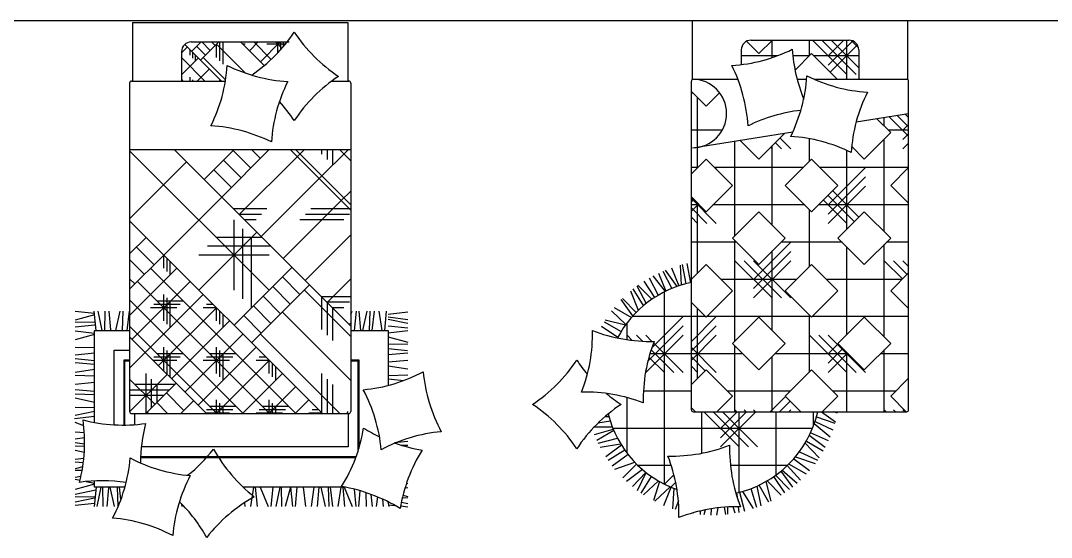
# Model space of a CAD drawing. Header units: inches. Extents: x 8.1 to 50.6, y 12.7 to 37.5.
# Drawn here: x 19.25 to 24.51, y 30.38 to 33.02 of the extents above; entities that cross this region are included whole.
import ezdxf

# ---------------------------------------------------------------- set-up
doc = ezdxf.new("R2010")
doc.units = ezdxf.units.IN
doc.header["$MEASUREMENT"] = 0
doc.layers.add('1', color=1, linetype='Continuous')
doc.layers.add('4', color=4, linetype='Continuous')

msp = doc.modelspace()

# ---------------------------------------------------------------- linework, layer by layer
at = {"layer": '1'}
msp.add_line((8.3869, 33.0249), (28.7131, 33.0249), dxfattribs=at)
at = {"layer": '4'}
for p, q in [((22.6779, 33.0249), (23.7779, 33.0249)), ((22.6779, 32.7236), (22.6779, 33.0249)), ((23.7779, 32.7236), (23.7779, 33.0249)), ((19.8179, 33.0157), (20.9179, 33.0157)), ((19.8179, 33.0157), (19.8179, 32.7157)), ((20.9179, 33.0157), (20.9179, 32.7157)), ((20.1179, 32.9157), (20.6179, 32.9157)), ((20.1208, 32.8678), (20.1687, 32.9157)), ((20.1657, 32.8229), (20.2585, 32.9157)), ((20.1718, 32.9157), (20.2151, 32.8723)), ((20.2212, 32.9157), (20.2398, 32.897)), ((20.2634, 32.8196), (20.2634, 32.9157)), ((20.2802, 32.8027), (20.2802, 32.9157)), ((20.3693, 32.9157), (20.4905, 32.7945)), ((20.4149, 32.8701), (20.4605, 32.9157)), ((20.4367, 32.9157), (20.5261, 32.8262)), ((20.4711, 32.814), (20.5728, 32.9157)), ((20.5489, 32.9157), (20.581, 32.8836)), ((20.5608, 32.8612), (20.5608, 32.9157)), ((20.5749, 32.8766), (20.5749, 32.9157)), ((20.5889, 32.8928), (20.5889, 32.9157)), ((23.0176, 32.856), (22.9545, 32.9191)), ((22.9779, 32.9249), (23.4779, 32.9249)), ((23.0176, 32.856), (23.0865, 32.9249)), ((23.086, 32.8358), (23.086, 32.9245)), ((23.2765, 32.8456), (23.2765, 32.9249)), ((23.2916, 32.9249), (23.467, 32.7496)), ((23.3392, 32.9249), (23.5146, 32.7496)), ((23.4519, 32.9249), (23.3717, 32.8448)), ((23.4935, 32.9189), (23.3717, 32.7972)), ((23.3869, 32.9249), (23.5279, 32.7839)), ((23.467, 32.7249), (23.467, 32.9249)), ((23.5267, 32.8857), (23.4886, 32.9238)), ((20.0679, 32.8598), (20.0984, 32.8903)), ((20.0679, 32.8657), (20.0679, 32.7157)), ((20.0852, 32.9035), (20.273, 32.7157)), ((20.1118, 32.8476), (20.1118, 32.8768)), ((20.1259, 32.8336), (20.1259, 32.8628)), ((20.1455, 32.8925), (20.1904, 32.8476)), ((20.2465, 32.9038), (20.3929, 32.7575)), ((20.2465, 32.8364), (20.2465, 32.9037)), ((20.3925, 32.9038), (20.3813, 32.9038)), ((20.5979, 32.9038), (20.5047, 32.9038)), ((22.9279, 32.8749), (22.9279, 32.7999)), ((23.5173, 32.8951), (23.3826, 32.7604)), ((23.5279, 32.8749), (23.5279, 32.7249)), ((20.0679, 32.8355), (20.1877, 32.7157)), ((20.0679, 32.7475), (20.1545, 32.8342)), ((20.1399, 32.8196), (20.1399, 32.8488)), ((20.1792, 32.8364), (20.2933, 32.7223)), ((23.1115, 32.8448), (22.9279, 32.8448)), ((23.2757, 32.8448), (23.1913, 32.8448)), ((23.2024, 32.7715), (23.287, 32.856)), ((23.4181, 32.7249), (23.287, 32.856)), ((23.5279, 32.8448), (23.2982, 32.8448)), ((20.1483, 32.7157), (20.2106, 32.778)), ((19.8029, 32.7057), (19.8029, 31.0257)), ((19.8129, 32.7157), (20.2922, 32.7157)), ((20.0679, 32.7232), (20.0754, 32.7157)), ((20.1118, 32.7157), (20.1118, 32.7354)), ((20.1259, 32.7157), (20.1259, 32.7213)), ((20.2605, 32.7157), (20.2668, 32.7219)), ((20.8356, 32.7157), (20.9229, 32.7157)), ((20.9329, 32.7057), (20.9329, 31.0257)), ((22.6729, 31.0349), (22.6729, 32.7149)), ((22.6829, 32.7249), (22.9104, 32.7249)), ((23.2131, 32.7249), (23.2618, 32.7249)), ((23.2995, 32.7249), (23.7729, 32.7249)), ((23.7829, 31.0349), (23.7829, 32.7149)), ((22.7481, 32.5866), (22.6729, 32.6619)), ((22.6805, 32.6543), (22.6729, 32.6543)), ((22.7481, 32.5866), (22.8173, 32.6558)), ((22.8184, 32.6543), (22.8158, 32.6543)), ((22.705, 32.2741), (22.705, 32.6298)), ((23.5151, 32.5081), (23.7829, 32.5507)), ((23.7641, 32.5477), (23.7829, 32.5289)), ((23.6911, 32.4519), (23.6184, 32.5246)), ((23.6575, 32.4855), (23.6575, 32.5308)), ((23.6819, 32.5347), (23.7829, 32.4337)), ((23.723, 32.5412), (23.7829, 32.4813)), ((23.7829, 32.494), (23.7527, 32.4638)), ((22.8302, 32.4638), (22.6729, 32.4638)), ((22.6779, 32.3749), (23.1915, 32.4567)), ((23.0176, 32.3172), (23.1505, 32.4501)), ((23.5564, 32.3172), (23.6911, 32.4519)), ((23.7829, 32.4638), (23.6792, 32.4638)), ((23.7829, 32.4463), (23.7527, 32.4162)), ((22.8955, 31.9258), (22.8955, 32.4096)), ((23.0176, 32.3172), (22.9211, 32.4136)), ((23.1013, 32.4009), (23.1336, 32.3686)), ((23.1251, 32.4247), (23.1812, 32.3686)), ((23.2765, 32.3068), (23.2765, 32.421)), ((23.6575, 31.9467), (23.6575, 32.4184)), ((23.7829, 32.3987), (23.7527, 32.3686)), ((19.8029, 32.3657), (20.9329, 32.3657)), ((19.8029, 32.3596), (20.516, 31.6465)), ((20.0303, 32.3657), (20.9329, 31.4631)), ((20.1837, 32.2123), (20.3371, 32.3657)), ((20.2735, 32.1225), (20.5167, 32.3657)), ((20.3319, 32.3605), (20.4217, 32.2707)), ((20.4254, 32.3657), (20.4711, 32.32)), ((20.623, 32.3657), (20.9329, 32.0558)), ((20.6499, 32.3657), (20.9329, 32.0827)), ((20.6596, 32.329), (20.6963, 32.3657)), ((20.7719, 32.2168), (20.9208, 32.3657)), ((20.7853, 32.3425), (20.7853, 32.3657)), ((20.8134, 32.3144), (20.8134, 32.3657)), ((20.8415, 32.2864), (20.8415, 32.3657)), ((20.8744, 32.3657), (20.9329, 32.3072)), ((23.0774, 32.3771), (23.086, 32.3686)), ((23.086, 31.9794), (23.086, 32.3857)), ((23.467, 31.9584), (23.467, 32.3607)), ((23.5564, 32.3172), (23.4919, 32.3817)), ((19.8029, 32.0111), (20.0939, 32.3021)), ((20.2825, 32.3111), (20.3723, 32.2213)), ((20.3633, 32.0327), (20.6596, 32.329)), ((22.6729, 32.242), (22.7481, 32.3172)), ((22.8828, 32.1825), (22.7481, 32.3172)), ((23.1523, 32.1825), (23.287, 32.3172)), ((23.4217, 32.1825), (23.287, 32.3172)), ((20.2331, 32.2617), (20.3229, 32.1719)), ((22.7042, 32.2733), (22.6729, 32.2733)), ((23.2431, 32.2733), (22.792, 32.2733)), ((22.8002, 32.2733), (22.7961, 32.2692)), ((23.7819, 32.2733), (23.3309, 32.2733)), ((23.5622, 32.2733), (23.3717, 32.0828)), ((23.6911, 32.1825), (23.7829, 32.2743)), ((20.4755, 31.9204), (20.7719, 32.2168)), ((22.7481, 32.0478), (22.8828, 32.1825)), ((23.287, 32.0478), (23.1523, 32.1825)), ((23.287, 32.0478), (23.4217, 32.1825)), ((23.5622, 32.2257), (23.3717, 32.0352)), ((23.5622, 32.1781), (23.3717, 31.9876)), ((23.7829, 32.0907), (23.6911, 32.1825)), ((20.8841, 32.1045), (20.9329, 32.1532)), ((23.3707, 32.1315), (23.5054, 31.9968)), ((23.3945, 32.1553), (23.5292, 32.0206)), ((19.9771, 31.8261), (20.2735, 32.1225)), ((20.5878, 31.8082), (20.8841, 32.1045)), ((22.7481, 32.0478), (22.6729, 32.1231)), ((22.6729, 32.1149), (22.8002, 31.9876)), ((22.6853, 32.1107), (22.6729, 32.0983)), ((22.7091, 32.0869), (22.6729, 32.0507)), ((22.7131, 32.0828), (22.6729, 32.0828)), ((22.705, 31.7353), (22.705, 32.091)), ((23.252, 32.0828), (22.7832, 32.0828)), ((23.7829, 32.0828), (23.322, 32.0828)), ((23.3469, 32.1077), (23.467, 31.9876)), ((20.5047, 32.0619), (20.3341, 32.0619)), ((20.4767, 32.0338), (20.3622, 32.0338)), ((20.9257, 32.0338), (20.7012, 32.0338)), ((20.9313, 32.0619), (20.7292, 32.0619)), ((20.929, 32.0596), (20.9329, 32.0634)), ((22.6729, 32.0673), (22.7526, 31.9876)), ((22.6729, 32.0197), (22.705, 31.9876)), ((22.8828, 31.9131), (23.0176, 32.0478)), ((23.1523, 31.9131), (23.0176, 32.0478)), ((23.2765, 31.7679), (23.2765, 32.0583)), ((23.4217, 31.9131), (23.5564, 32.0478)), ((23.6911, 31.9131), (23.5564, 32.0478)), ((19.8029, 32.0004), (20.7876, 31.0157)), ((20.3363, 31.6465), (20.3363, 32.0057)), ((20.4486, 32.0057), (20.3902, 32.0057)), ((20.8976, 32.0057), (20.6731, 32.0057)), ((19.8029, 31.8315), (19.8873, 31.9159)), ((20.1567, 31.6465), (20.4531, 31.9429)), ((20.48, 31.9159), (20.2465, 31.9159)), ((20.3812, 31.6016), (20.3812, 31.9608)), ((20.4261, 31.5567), (20.4261, 31.9159)), ((20.7, 31.6959), (20.9329, 31.9287)), ((23.0176, 31.7784), (22.8828, 31.9131)), ((23.0176, 31.7784), (23.1523, 31.9131)), ((23.5564, 31.7784), (23.4217, 31.9131)), ((23.5564, 31.7784), (23.6911, 31.9131)), ((19.8379, 31.8665), (19.9277, 31.7767)), ((20.5249, 31.871), (20.2016, 31.871)), ((22.9036, 31.8923), (22.6729, 31.8923)), ((22.8955, 31.3869), (22.8955, 31.9005)), ((23.1812, 31.8923), (22.9907, 31.7018)), ((23.4425, 31.8923), (23.1315, 31.8923)), ((23.467, 31.4196), (23.467, 31.8678)), ((23.6575, 31.4079), (23.6575, 31.8795)), ((23.7829, 31.8923), (23.6703, 31.8923)), ((19.8029, 31.6519), (19.9771, 31.8261)), ((19.9771, 31.8261), (19.9771, 31.8261)), ((19.9771, 31.7588), (19.9771, 31.8261)), ((19.994, 31.7419), (19.994, 31.8093)), ((20.5159, 31.8261), (20.1567, 31.8261)), ((23.1812, 31.8447), (22.9907, 31.6542)), ((23.086, 31.4406), (23.086, 31.8469)), ((19.8029, 31.8028), (19.8784, 31.7273)), ((19.8029, 31.5172), (20.0445, 31.7588)), ((19.9098, 31.7588), (20.6529, 31.0157)), ((20.0108, 31.7251), (20.0108, 31.7925)), ((20.3363, 31.4669), (20.6327, 31.7633)), ((22.572, 31.7613), (22.609, 31.6682)), ((22.6227, 31.6725), (22.6177, 31.775)), ((22.6251, 31.7769), (22.6443, 31.6786)), ((22.6495, 31.7825), (22.6686, 31.6843)), ((22.6729, 31.7032), (22.7481, 31.7784)), ((22.8828, 31.6437), (22.7481, 31.7784)), ((22.8955, 31.7971), (23.086, 31.6066)), ((22.9431, 31.7971), (23.1336, 31.6066)), ((23.1812, 31.7971), (22.9907, 31.6066)), ((22.9907, 31.7971), (23.1812, 31.6066)), ((23.1523, 31.6437), (23.287, 31.7784)), ((23.4217, 31.6437), (23.287, 31.7784)), ((23.6575, 31.7971), (23.751, 31.7036)), ((23.7051, 31.7971), (23.7748, 31.7274)), ((23.7527, 31.7971), (23.7829, 31.7669)), ((19.8029, 31.7041), (19.829, 31.678)), ((20.5833, 31.7139), (20.6731, 31.6241)), ((20.8123, 31.5837), (20.9329, 31.7042)), ((22.4576, 31.7094), (22.5037, 31.6205)), ((22.4753, 31.7192), (22.5391, 31.6396)), ((22.5049, 31.7341), (22.5419, 31.6409)), ((22.527, 31.744), (22.5728, 31.6548)), ((22.5382, 31.7487), (22.5989, 31.6647)), ((23.2104, 31.7018), (22.8247, 31.7018)), ((23.7492, 31.7018), (23.3635, 31.7018)), ((23.6911, 31.6437), (23.7829, 31.7355)), ((19.8155, 31.3951), (20.1118, 31.6914)), ((19.8424, 31.6914), (20.5182, 31.0157)), ((20.4262, 31.3771), (20.7225, 31.6735)), ((20.5339, 31.6645), (20.6237, 31.5747)), ((22.4286, 31.5675), (22.3753, 31.6531)), ((22.3946, 31.6681), (22.4411, 31.5777)), ((22.4716, 31.6002), (22.3996, 31.6718)), ((22.4299, 31.6925), (22.4837, 31.6082)), ((19.8828, 31.3277), (20.1792, 31.6241)), ((19.9771, 31.4894), (19.9771, 31.6241)), ((19.994, 31.4725), (19.994, 31.6072)), ((20.4845, 31.6151), (20.5743, 31.5253)), ((20.6956, 31.6465), (20.9329, 31.4092)), ((20.9329, 31.6128), (20.7831, 31.6128)), ((20.7853, 31.4445), (20.7853, 31.6106)), ((22.3743, 31.5153), (22.3149, 31.5981)), ((22.3208, 31.6041), (22.3907, 31.5326)), ((22.3622, 31.6424), (22.4016, 31.5434)), ((22.5352, 30.6546), (22.5352, 31.6377)), ((22.7481, 31.509), (22.8828, 31.6437)), ((23.287, 31.509), (23.1523, 31.6437)), ((23.287, 31.509), (23.4217, 31.6437)), ((23.7829, 31.5519), (23.6911, 31.6437)), ((19.8029, 31.5963), (20.3835, 31.0157)), ((19.8087, 31.5904), (19.8029, 31.5904)), ((20.0445, 31.5567), (19.9098, 31.5567)), ((20.0613, 31.5736), (19.9266, 31.5736)), ((20.0782, 31.5904), (19.9434, 31.5904)), ((19.9502, 31.2604), (20.2465, 31.5567)), ((20.0108, 31.4557), (20.0108, 31.5904)), ((20.2465, 31.5567), (20.1792, 31.5567)), ((20.2297, 31.5736), (20.196, 31.5736)), ((20.2129, 31.5904), (20.2129, 31.5904)), ((20.2465, 31.4894), (20.2465, 31.5567)), ((20.4351, 31.5657), (20.5249, 31.4759)), ((20.9257, 31.5848), (20.8112, 31.5848)), ((20.8134, 31.4164), (20.8134, 31.5826)), ((20.8976, 31.5567), (20.8392, 31.5567)), ((20.8415, 31.3883), (20.8415, 31.5545)), ((22.2786, 31.5574), (22.3664, 31.5064)), ((22.7481, 31.509), (22.6729, 31.5842)), ((22.705, 31.1964), (22.705, 31.5521)), ((19.5243, 31.5399), (19.6243, 31.529)), ((19.6243, 31.5209), (19.5243, 31.4939)), ((19.6316, 31.4395), (19.6212, 31.5395)), ((19.6623, 31.4395), (19.642, 31.5395)), ((19.6769, 31.5395), (19.675, 31.4395)), ((19.6967, 31.5395), (19.7053, 31.443)), ((19.7523, 31.5395), (19.7311, 31.4395)), ((19.7668, 31.4395), (19.7699, 31.5395)), ((19.7998, 31.5395), (19.7885, 31.4395)), ((20.2634, 31.4725), (20.2634, 31.5399)), ((20.2802, 31.4557), (20.2802, 31.5231)), ((20.3857, 31.5163), (20.4755, 31.4265)), ((20.5833, 31.5343), (20.9329, 31.1847)), ((20.9329, 31.523), (20.9394, 31.5395)), ((20.9607, 31.5395), (20.9498, 31.4395)), ((20.9739, 31.5395), (20.9827, 31.4395)), ((21.0144, 31.5395), (20.9932, 31.4395)), ((21.0284, 31.4395), (21.0314, 31.5395)), ((21.0517, 31.5395), (21.0404, 31.4395)), ((21.0924, 31.4395), (21.0774, 31.5395)), ((21.114, 31.5395), (21.1051, 31.4395)), ((21.2243, 31.5336), (21.1243, 31.5223)), ((21.1243, 31.5109), (21.2243, 31.4959)), ((21.1243, 31.4983), (21.2243, 31.4779)), ((22.3355, 31.4673), (22.2322, 31.4929)), ((22.3386, 31.4715), (22.265, 31.5401)), ((22.7458, 31.5113), (22.3708, 31.5113)), ((22.6305, 31.5113), (22.4704, 31.3513)), ((22.8002, 31.5113), (22.6729, 31.384)), ((23.2846, 31.5113), (22.7505, 31.5113)), ((22.8828, 31.3743), (23.0176, 31.509)), ((23.1523, 31.3743), (23.0176, 31.509)), ((23.2765, 31.2291), (23.2765, 31.5195)), ((23.7829, 31.5113), (23.2893, 31.5113)), ((23.4217, 31.3743), (23.5564, 31.509)), ((23.6911, 31.3743), (23.5564, 31.509)), ((23.5622, 31.5113), (23.5581, 31.5072)), ((19.5243, 31.484), (19.6243, 31.4821)), ((19.6243, 31.4668), (19.5254, 31.4565)), ((19.6243, 30.97), (19.6243, 31.4395)), ((19.6243, 31.4395), (19.8029, 31.4395)), ((19.8029, 31.4616), (20.2488, 31.0157)), ((20.0175, 31.193), (20.3139, 31.4894)), ((20.9246, 31.4714), (20.9329, 31.4797)), ((20.9329, 31.4395), (21.1243, 31.4395)), ((21.1243, 31.4643), (21.2243, 31.4538)), ((21.1243, 31.4395), (21.1243, 31.1595)), ((22.2137, 31.4617), (22.2969, 31.4053)), ((22.2273, 31.4849), (22.3138, 31.4347)), ((22.3447, 31.3932), (22.3447, 31.4797)), ((22.6305, 31.4637), (22.4506, 31.2838)), ((22.8002, 31.4637), (22.6729, 31.3363)), ((19.5243, 31.4381), (19.6243, 31.4272)), ((19.6243, 31.4191), (19.5243, 31.3921)), ((19.8029, 31.4077), (20.1949, 31.0157)), ((20.0849, 31.1257), (20.3812, 31.422)), ((20.4711, 31.422), (20.8774, 31.0157)), ((21.2243, 31.4381), (21.1243, 31.4272)), ((21.1243, 31.4073), (21.2243, 31.3804)), ((22.3447, 31.4161), (22.3711, 31.3897)), ((22.3924, 31.4161), (22.4229, 31.3855)), ((22.44, 31.4161), (22.4715, 31.3846)), ((22.6305, 31.4161), (22.44, 31.2256)), ((22.8002, 31.4161), (22.6729, 31.2887)), ((23.2765, 31.4161), (23.467, 31.2256)), ((23.3241, 31.4161), (23.5146, 31.2256)), ((23.3717, 31.4161), (23.5622, 31.2256)), ((19.5243, 31.3547), (19.6243, 31.3528)), ((19.7243, 30.958), (19.7243, 31.3395)), ((19.7243, 31.3395), (19.8029, 31.3395)), ((19.9771, 31.2334), (19.9771, 31.3547)), ((19.994, 31.2166), (19.994, 31.3378)), ((20.1523, 31.0583), (20.4486, 31.3547)), ((20.2465, 31.22), (20.2465, 31.3547)), ((20.2634, 31.2031), (20.2634, 31.3378)), ((21.2243, 31.3704), (21.1243, 31.3685)), ((21.1243, 31.3478), (21.2231, 31.3374)), ((22.4671, 31.3413), (22.5829, 31.2256)), ((22.4795, 31.3765), (22.6305, 31.2256)), ((22.6729, 31.3529), (22.8002, 31.2256)), ((23.0176, 31.2396), (22.8828, 31.3743)), ((22.8955, 31.0249), (22.8955, 31.3616)), ((23.0176, 31.2396), (23.1523, 31.3743)), ((23.4234, 31.3725), (23.3717, 31.3208)), ((23.4473, 31.3487), (23.3717, 31.2732)), ((23.5564, 31.2396), (23.4217, 31.3743)), ((23.5564, 31.2396), (23.6911, 31.3743)), ((23.6575, 31.0249), (23.6575, 31.3407)), ((19.5243, 31.2965), (19.6243, 31.2876)), ((19.6243, 31.325), (19.5254, 31.3146)), ((19.7743, 30.9567), (19.7743, 31.2895)), ((19.7743, 31.2895), (19.8029, 31.2895)), ((19.7793, 30.9568), (19.7793, 31.2845)), ((19.7793, 31.2845), (19.8029, 31.2845)), ((19.8029, 31.2477), (19.8828, 31.3277)), ((20.0445, 31.2873), (19.9233, 31.2873)), ((20.0613, 31.3042), (19.9266, 31.3042)), ((20.0782, 31.321), (19.9434, 31.321)), ((20.0108, 31.1998), (20.0108, 31.321)), ((20.3139, 31.2873), (20.1792, 31.2873)), ((20.3307, 31.3042), (20.196, 31.3042)), ((20.3476, 31.321), (20.2129, 31.321)), ((20.2443, 31.0157), (20.516, 31.2873)), ((20.2802, 31.1863), (20.2802, 31.321)), ((20.516, 31.2873), (20.4486, 31.2873)), ((20.4991, 31.3042), (20.4654, 31.3042)), ((20.4823, 31.321), (20.4823, 31.321)), ((20.5159, 31.22), (20.5159, 31.2873)), ((20.9329, 31.2895), (20.9743, 31.2895)), ((20.9329, 31.2845), (20.9693, 31.2845)), ((20.9693, 31.2845), (20.9693, 30.821)), ((20.9743, 31.2895), (20.9743, 30.837)), ((21.2243, 31.3243), (21.1243, 31.3154)), ((21.2243, 31.2876), (21.1243, 31.2787)), ((22.4561, 31.3047), (22.5352, 31.2256)), ((22.9363, 31.3208), (22.4607, 31.3208)), ((22.6729, 31.3053), (22.7434, 31.2348)), ((23.086, 31.0249), (23.086, 31.308)), ((23.4751, 31.3208), (23.0988, 31.3208)), ((23.4711, 31.3249), (23.3717, 31.2256)), ((23.467, 31.0249), (23.467, 31.329)), ((23.7829, 31.3208), (23.6376, 31.3208)), ((19.5243, 31.2774), (19.6243, 31.2685)), ((19.6243, 31.241), (19.5243, 31.226)), ((20.5328, 31.2031), (20.5328, 31.2705)), ((20.5496, 31.1863), (20.5496, 31.2537)), ((21.1243, 31.2592), (21.2243, 31.2442)), ((22.6729, 31.2577), (22.705, 31.2256)), ((22.6729, 31.1643), (22.7481, 31.2396)), ((22.8828, 31.1049), (22.7481, 31.2396)), ((23.1523, 31.1049), (23.287, 31.2396)), ((23.4217, 31.1049), (23.287, 31.2396)), ((19.6243, 31.2065), (19.5243, 31.2096)), ((19.8029, 31.1922), (19.9322, 31.0628)), ((19.8031, 31.0235), (19.9951, 31.2155)), ((19.8873, 31.0179), (19.8873, 31.22)), ((19.9154, 31.046), (19.9154, 31.1919)), ((20.379, 31.0157), (20.5833, 31.22)), ((20.7853, 31.0179), (20.7853, 31.22)), ((20.8134, 31.0157), (20.8134, 31.1919)), ((21.1243, 31.2101), (21.2243, 31.2132)), ((21.1243, 31.193), (21.2043, 31.1846)), ((23.6911, 31.1049), (23.7829, 31.1967)), ((19.5243, 31.1385), (19.6243, 31.1296)), ((19.6243, 31.1737), (19.5254, 31.1634)), ((20.0052, 31.1358), (19.8031, 31.1358)), ((20.0333, 31.1638), (19.8312, 31.1638)), ((19.8851, 31.0157), (20.04, 31.1706)), ((19.9434, 31.074), (19.9434, 31.1638)), ((20.5137, 31.0157), (20.6507, 31.1526)), ((20.8415, 31.0157), (20.8415, 31.1638)), ((22.6729, 31.1303), (22.4279, 31.1303)), ((23.1777, 31.1303), (22.8574, 31.1303)), ((23.7165, 31.1303), (23.3962, 31.1303)), ((19.6243, 31.1118), (19.5243, 31.1149)), ((19.5243, 31.0957), (19.6243, 31.0745)), ((19.9771, 31.1077), (19.8029, 31.1077)), ((19.9412, 31.0718), (19.9973, 31.0157)), ((19.9906, 31.1212), (20.0804, 31.0314)), ((20.0647, 31.0157), (20.1298, 31.0808)), ((20.2465, 31.0157), (20.2465, 31.0853)), ((20.5159, 31.0157), (20.5159, 31.0853)), ((20.6484, 31.0157), (20.718, 31.0853)), ((22.3447, 30.8125), (22.3447, 31.0969)), ((22.8029, 31.0249), (22.8828, 31.1049)), ((23.154, 31.1031), (23.0759, 31.0249)), ((23.1778, 31.0793), (23.1235, 31.0249)), ((23.2322, 31.0249), (23.1523, 31.1049)), ((23.3417, 31.0249), (23.4217, 31.1049)), ((23.771, 31.0249), (23.6911, 31.1049)), ((19.5243, 31.0484), (19.6243, 31.0464)), ((19.6243, 31.0256), (19.5243, 31.0053)), ((19.8918, 31.0224), (19.8985, 31.0157)), ((20.3139, 31.0179), (20.1927, 31.0179)), ((20.3307, 31.0347), (20.196, 31.0347)), ((20.3476, 31.0516), (20.2129, 31.0516)), ((20.2634, 31.0157), (20.2634, 31.0684)), ((20.2802, 31.0157), (20.2802, 31.0516)), ((20.5833, 31.0179), (20.4486, 31.0179)), ((20.6001, 31.0347), (20.4654, 31.0347)), ((20.617, 31.0516), (20.4823, 31.0516)), ((20.5328, 31.0157), (20.5328, 31.0684)), ((20.5496, 31.0157), (20.5496, 31.0516)), ((20.7854, 31.0179), (20.718, 31.0179)), ((20.7685, 31.0347), (20.7348, 31.0347)), ((20.7517, 31.0516), (20.7517, 31.0516)), ((20.7831, 31.0157), (20.7854, 31.0179)), ((22.6934, 31.0249), (22.6729, 31.0454)), ((22.6829, 31.0249), (23.7729, 31.0249)), ((22.7257, 30.8126), (22.7257, 31.0249)), ((22.7359, 31.0249), (22.9162, 30.8446)), ((22.7835, 31.0249), (22.9639, 30.8446)), ((23.0014, 31.0249), (22.821, 30.8446)), ((22.9537, 31.0249), (22.821, 30.8922)), ((22.9061, 31.0249), (22.821, 30.9398)), ((22.8311, 31.0249), (23.0115, 30.8446)), ((22.8955, 31.0351), (22.9056, 31.0249)), ((22.9162, 30.6127), (22.9162, 31.0249)), ((22.9431, 31.0351), (22.9532, 31.0249)), ((22.9907, 31.0351), (23.0009, 31.0249)), ((23.1067, 30.7022), (23.1067, 31.0249)), ((23.1812, 31.0351), (23.1711, 31.0249)), ((23.2972, 30.9537), (23.2972, 31.0249)), ((23.3384, 31.0249), (23.4087, 30.9736)), ((23.4191, 31.0173), (23.3977, 31.0249)), ((23.6575, 31.0351), (23.6676, 31.0249)), ((23.7051, 31.0351), (23.7152, 31.0249)), ((23.7527, 31.0351), (23.7629, 31.0249)), ((19.6243, 30.9996), (19.522, 30.9889)), ((19.5688, 30.953), (19.5243, 30.9706)), ((19.8129, 31.0157), (20.9229, 31.0157)), ((19.8293, 30.9589), (19.8293, 31.0157)), ((20.9193, 31.0157), (20.9193, 30.8445)), ((22.259, 30.976), (22.1955, 30.9665)), ((22.2328, 31.0008), (22.2516, 31.0006)), ((23.3047, 30.9748), (23.396, 30.9328)), ((23.3119, 30.9988), (23.4065, 30.9659)), ((19.5243, 30.9224), (19.5717, 30.9182)), ((22.2701, 30.9451), (22.1753, 30.9459)), ((22.1772, 30.9079), (22.2739, 30.9356)), ((22.2771, 30.9281), (22.1897, 30.8784)), ((23.2918, 30.9398), (22.2722, 30.9398)), ((23.373, 30.8756), (23.2817, 30.9163)), ((23.3815, 30.895), (23.3004, 30.9623)), ((19.5729, 30.8913), (19.5243, 30.884)), ((19.5243, 30.8669), (19.5731, 30.8614)), ((21.2243, 30.873), (21.1554, 30.8653)), ((21.2241, 30.888), (21.2243, 30.888)), ((22.1962, 30.8645), (22.2951, 30.8904)), ((22.2063, 30.8443), (22.3115, 30.8612)), ((23.3253, 30.7893), (23.254, 30.8638)), ((23.2602, 30.8744), (23.3468, 30.8244)), ((23.3562, 30.8415), (23.2752, 30.9028)), ((19.5729, 30.8464), (19.5243, 30.8479)), ((19.5243, 30.8281), (19.5716, 30.8181)), ((20.9193, 30.8445), (19.8625, 30.8445)), ((21.1925, 30.8531), (21.2243, 30.854)), ((22.316, 30.854), (22.2351, 30.7948)), ((22.3327, 30.8289), (22.2484, 30.7749)), ((23.2248, 30.8199), (23.317, 30.777)), ((19.5243, 30.783), (19.569, 30.787)), ((19.5243, 30.7692), (19.5664, 30.7646)), ((20.9583, 30.7895), (19.8586, 30.7895)), ((20.9602, 30.7945), (19.8588, 30.7945)), ((22.3496, 30.8062), (22.2689, 30.7471)), ((22.2821, 30.7306), (22.3832, 30.7674)), ((22.3931, 30.7572), (22.3224, 30.6865)), ((23.2607, 30.7064), (23.1707, 30.757)), ((23.1961, 30.7842), (23.2771, 30.725)), ((23.2051, 30.7947), (23.3049, 30.76)), ((19.5634, 30.7432), (19.5243, 30.7326)), ((19.5243, 30.726), (19.5603, 30.7253)), ((22.4235, 30.729), (22.3422, 30.6675)), ((22.3716, 30.6421), (22.4406, 30.7149)), ((22.3971, 30.6223), (22.4424, 30.7135)), ((22.5706, 30.7493), (22.4011, 30.7493)), ((22.584, 30.7028), (22.5356, 30.6544)), ((23.1629, 30.7493), (22.8725, 30.7493)), ((23.1299, 30.7201), (23.1893, 30.6396)), ((23.1374, 30.7264), (23.2135, 30.66)), ((23.2297, 30.6749), (23.163, 30.7494)), ((19.5541, 30.6943), (19.5243, 30.6883)), ((19.5243, 30.68), (19.5495, 30.6746)), ((19.6243, 30.655), (19.5243, 30.628)), ((19.5813, 30.6679), (19.6243, 30.6587)), ((19.6243, 30.6395), (19.6243, 30.671)), ((21.2243, 30.6567), (21.2169, 30.6574)), ((22.4169, 30.6083), (22.4699, 30.6932)), ((22.5044, 30.6713), (22.4286, 30.6005)), ((22.5096, 30.6683), (22.4802, 30.5705)), ((22.5929, 30.6641), (22.5682, 30.6394)), ((23.0684, 30.5626), (23.0189, 30.6497)), ((23.0533, 30.6677), (23.0793, 30.5681)), ((23.0595, 30.6712), (23.1319, 30.5983)), ((23.1504, 30.6106), (23.0946, 30.6936)), ((23.1034, 30.6998), (23.1737, 30.6274)), ((19.63, 30.6238), (19.5243, 30.6023)), ((19.6316, 30.6395), (19.6212, 30.5395)), ((19.779, 30.6395), (19.6243, 30.6395)), ((19.6564, 30.6395), (19.636, 30.5395)), ((19.668, 30.5395), (19.666, 30.6395)), ((19.6878, 30.5395), (19.6963, 30.6359)), ((19.7256, 30.5395), (19.7044, 30.6395)), ((19.7401, 30.6395), (19.7432, 30.5395)), ((19.7589, 30.5773), (19.7519, 30.6395)), ((20.8988, 30.6395), (20.3826, 30.6395)), ((20.4354, 30.6395), (20.4204, 30.5395)), ((20.4557, 30.5395), (20.4468, 30.6395)), ((20.4707, 30.6395), (20.5104, 30.5395)), ((20.5345, 30.6395), (20.5241, 30.5395)), ((20.5696, 30.6395), (20.5493, 30.5395)), ((20.5804, 30.5395), (20.5785, 30.6395)), ((20.6252, 30.6395), (20.5982, 30.5395)), ((20.6376, 30.5395), (20.6267, 30.6395)), ((20.6508, 30.5395), (20.6596, 30.6395)), ((20.7033, 30.5395), (20.692, 30.6395)), ((20.7449, 30.6395), (20.7298, 30.5395)), ((20.7627, 30.5395), (20.7715, 30.6395)), ((20.8033, 30.5395), (20.7821, 30.6395)), ((20.8172, 30.6395), (20.8203, 30.5395)), ((20.8406, 30.5395), (20.8293, 30.6395)), ((20.8812, 30.6395), (20.8662, 30.5395)), ((20.9029, 30.5395), (20.8939, 30.6395)), ((20.8997, 30.6395), (20.9394, 30.5395)), ((20.9607, 30.5395), (20.951, 30.6284)), ((20.9739, 30.5395), (20.981, 30.6203)), ((21.0093, 30.6116), (21.0115, 30.5395)), ((21.0439, 30.5395), (21.0368, 30.602)), ((21.1996, 30.5981), (21.2243, 30.5915)), ((21.2243, 30.6358), (21.2096, 30.6342)), ((22.5647, 30.6409), (22.4861, 30.5674)), ((22.5328, 30.5458), (22.5703, 30.6385)), ((22.5782, 30.5289), (22.5847, 30.6327)), ((22.9038, 30.6098), (22.9064, 30.588)), ((22.9187, 30.6134), (22.944, 30.5166)), ((22.9338, 30.6175), (22.9891, 30.53)), ((22.9767, 30.6317), (23.0063, 30.536)), ((23.007, 30.6442), (23.0276, 30.5443)), ((19.5243, 30.591), (19.6264, 30.589)), ((19.6243, 30.5823), (19.5243, 30.5619)), ((19.6229, 30.5561), (19.5243, 30.5458)), ((20.0714, 30.5395), (20.0702, 30.552)), ((20.3933, 30.5395), (20.3909, 30.5607)), ((21.0701, 30.5889), (21.0627, 30.5395)), ((21.0993, 30.5395), (21.0959, 30.5775)), ((21.1287, 30.5395), (21.1235, 30.5642)), ((21.1243, 30.5494), (21.1572, 30.546)), ((21.1913, 30.5618), (21.2243, 30.5551)), ((21.2243, 30.5841), (21.196, 30.5836)), ((22.6063, 30.5695), (22.5903, 30.525)), ((21.1877, 30.5428), (21.2243, 30.539)), ((22.6837, 30.5084), (22.6826, 30.5038)), ((22.7194, 30.4991), (22.7193, 30.5176)), ((22.7425, 30.5227), (22.7372, 30.4977)), ((22.7742, 30.4962), (22.7763, 30.5288)), ((22.8084, 30.5333), (22.8009, 30.4964)), ((22.8494, 30.4996), (22.8421, 30.5366)), ((22.8594, 30.5007), (22.8594, 30.5377)), ((22.8965, 30.5063), (22.8865, 30.5388)), ((22.9122, 30.5389), (22.9157, 30.51))]:
    msp.add_line(p, q, dxfattribs=at)
for centre, radius, start, end in [((19.9706, 33.413), 0.808, 304.3972, 326.4212), ((21.3169, 33.413), 0.808, 213.5788, 236.4212), ((20.1179, 32.8657), 0.05, 90, 180), ((22.9779, 32.8749), 0.05, 90, 180), ((23.4779, 32.8749), 0.05, 0, 90), ((22.829, 33.6018), 0.808, 273.5788, 296.4212), ((23.995, 32.9287), 0.808, 183.5788, 202.1776), ((19.4949, 32.8466), 0.808, 333.5788, 356.4212), ((20.6608, 33.5197), 0.808, 243.5788, 266.4212), ((22.1559, 32.4359), 0.808, 3.5788, 26.4212), ((19.8129, 32.7057), 0.01, 90, 180), ((21.334, 32.3538), 0.808, 153.5788, 176.4212), ((21.3169, 32.0667), 0.808, 123.5788, 146.4212), ((20.9229, 32.7057), 0.01, 0, 90), ((22.6829, 32.7149), 0.01, 90, 180), ((22.6779, 32.5499), 0.175, 270, 90), ((22.4566, 32.7924), 0.808, 333.5788, 356.4212), ((23.6225, 33.4656), 0.808, 243.5788, 266.4212), ((23.7729, 32.7149), 0.01, 0, 90), ((24.2957, 32.2996), 0.808, 153.5788, 176.4212), ((19.9706, 32.0667), 0.808, 33.5788, 42.3298), ((23.3218, 31.7627), 0.808, 96.3731, 116.4212), ((20.168, 31.6806), 0.808, 63.5788, 86.4212), ((23.1297, 31.6264), 0.808, 63.5788, 86.4212), ((22.782, 31.1461), 0.55, 101.4411, 152.2663), ((21.3598, 31.4203), 0.808, 338.5788, 1.4212), ((22.4627, 32.1925), 0.808, 248.5788, 271.4212), ((23.2349, 31.0897), 0.808, 158.5788, 181.4212), ((21.4144, 31.7354), 0.808, 303.5788, 326.4212), ((22.7607, 31.7354), 0.808, 213.5788, 219.9843), ((20.9224, 31.9419), 0.808, 275.26, 298.1023), ((22.1076, 31.3032), 0.808, 185.26, 208.1023), ((20.2838, 30.7567), 0.808, 5.26, 28.1023), ((22.1321, 30.3174), 0.808, 68.5788, 91.4212), ((22.7607, 31.7354), 0.808, 229.7904, 236.4212), ((19.8129, 31.0257), 0.01, 180, 270), ((20.9079, 31.0257), 0.01, 270, 0), ((20.9229, 31.0257), 0.01, 270, 0), ((21.4144, 30.389), 0.808, 33.5788, 56.4212), ((22.7607, 30.389), 0.808, 123.5788, 146.4212), ((22.6829, 31.0349), 0.01, 180, 270), ((22.782, 31.1461), 0.55, 282.3927, 347.273), ((23.7729, 31.0349), 0.01, 270, 0), ((18.7652, 30.8687), 0.808, 345.2985, 8.1409), ((19.7701, 31.7647), 0.808, 255.2985, 278.1409), ((20.6661, 30.7598), 0.808, 165.2985, 179.7581), ((22.782, 31.1461), 0.55, 193.9348, 250.6151), ((20.2005, 31.0698), 0.808, 328.0011, 350.8434), ((21.4264, 31.6265), 0.808, 238.0011, 244.5778), ((21.469, 30.118), 0.808, 95.26, 118.1023), ((21.4264, 31.6265), 0.808, 250.6548, 260.8434), ((19.5952, 31.3311), 0.808, 308.6114, 321.9796), ((20.9375, 31.2268), 0.808, 209.1372, 231.9796), ((21.983, 30.4006), 0.808, 148.0011, 170.8434), ((22.5733, 31.606), 0.808, 268.5788, 291.4212), ((23.6761, 30.8338), 0.808, 178.5788, 201.4212), ((19.0009, 30.8571), 0.808, 332.2699, 355.1123), ((20.1819, 31.5035), 0.808, 242.2699, 265.1123), ((21.801, 30.5032), 0.808, 358.5788, 21.4212), ((19.6611, 29.8638), 0.808, 81.1788, 98.1409), ((20.8283, 30.3224), 0.808, 152.2699, 175.1123), ((20.7572, 29.844), 0.808, 58.0011, 80.8434), ((19.4909, 29.9888), 0.808, 29.1372, 45.4753), ((20.8332, 29.8845), 0.808, 119.1372, 141.9796), ((22.9039, 29.731), 0.808, 88.5788, 111.4212), ((19.6473, 29.6761), 0.808, 62.2699, 85.1123)]:
    msp.add_arc(centre, radius, start, end, dxfattribs=at)

doc.saveas('drawing.dxf')
